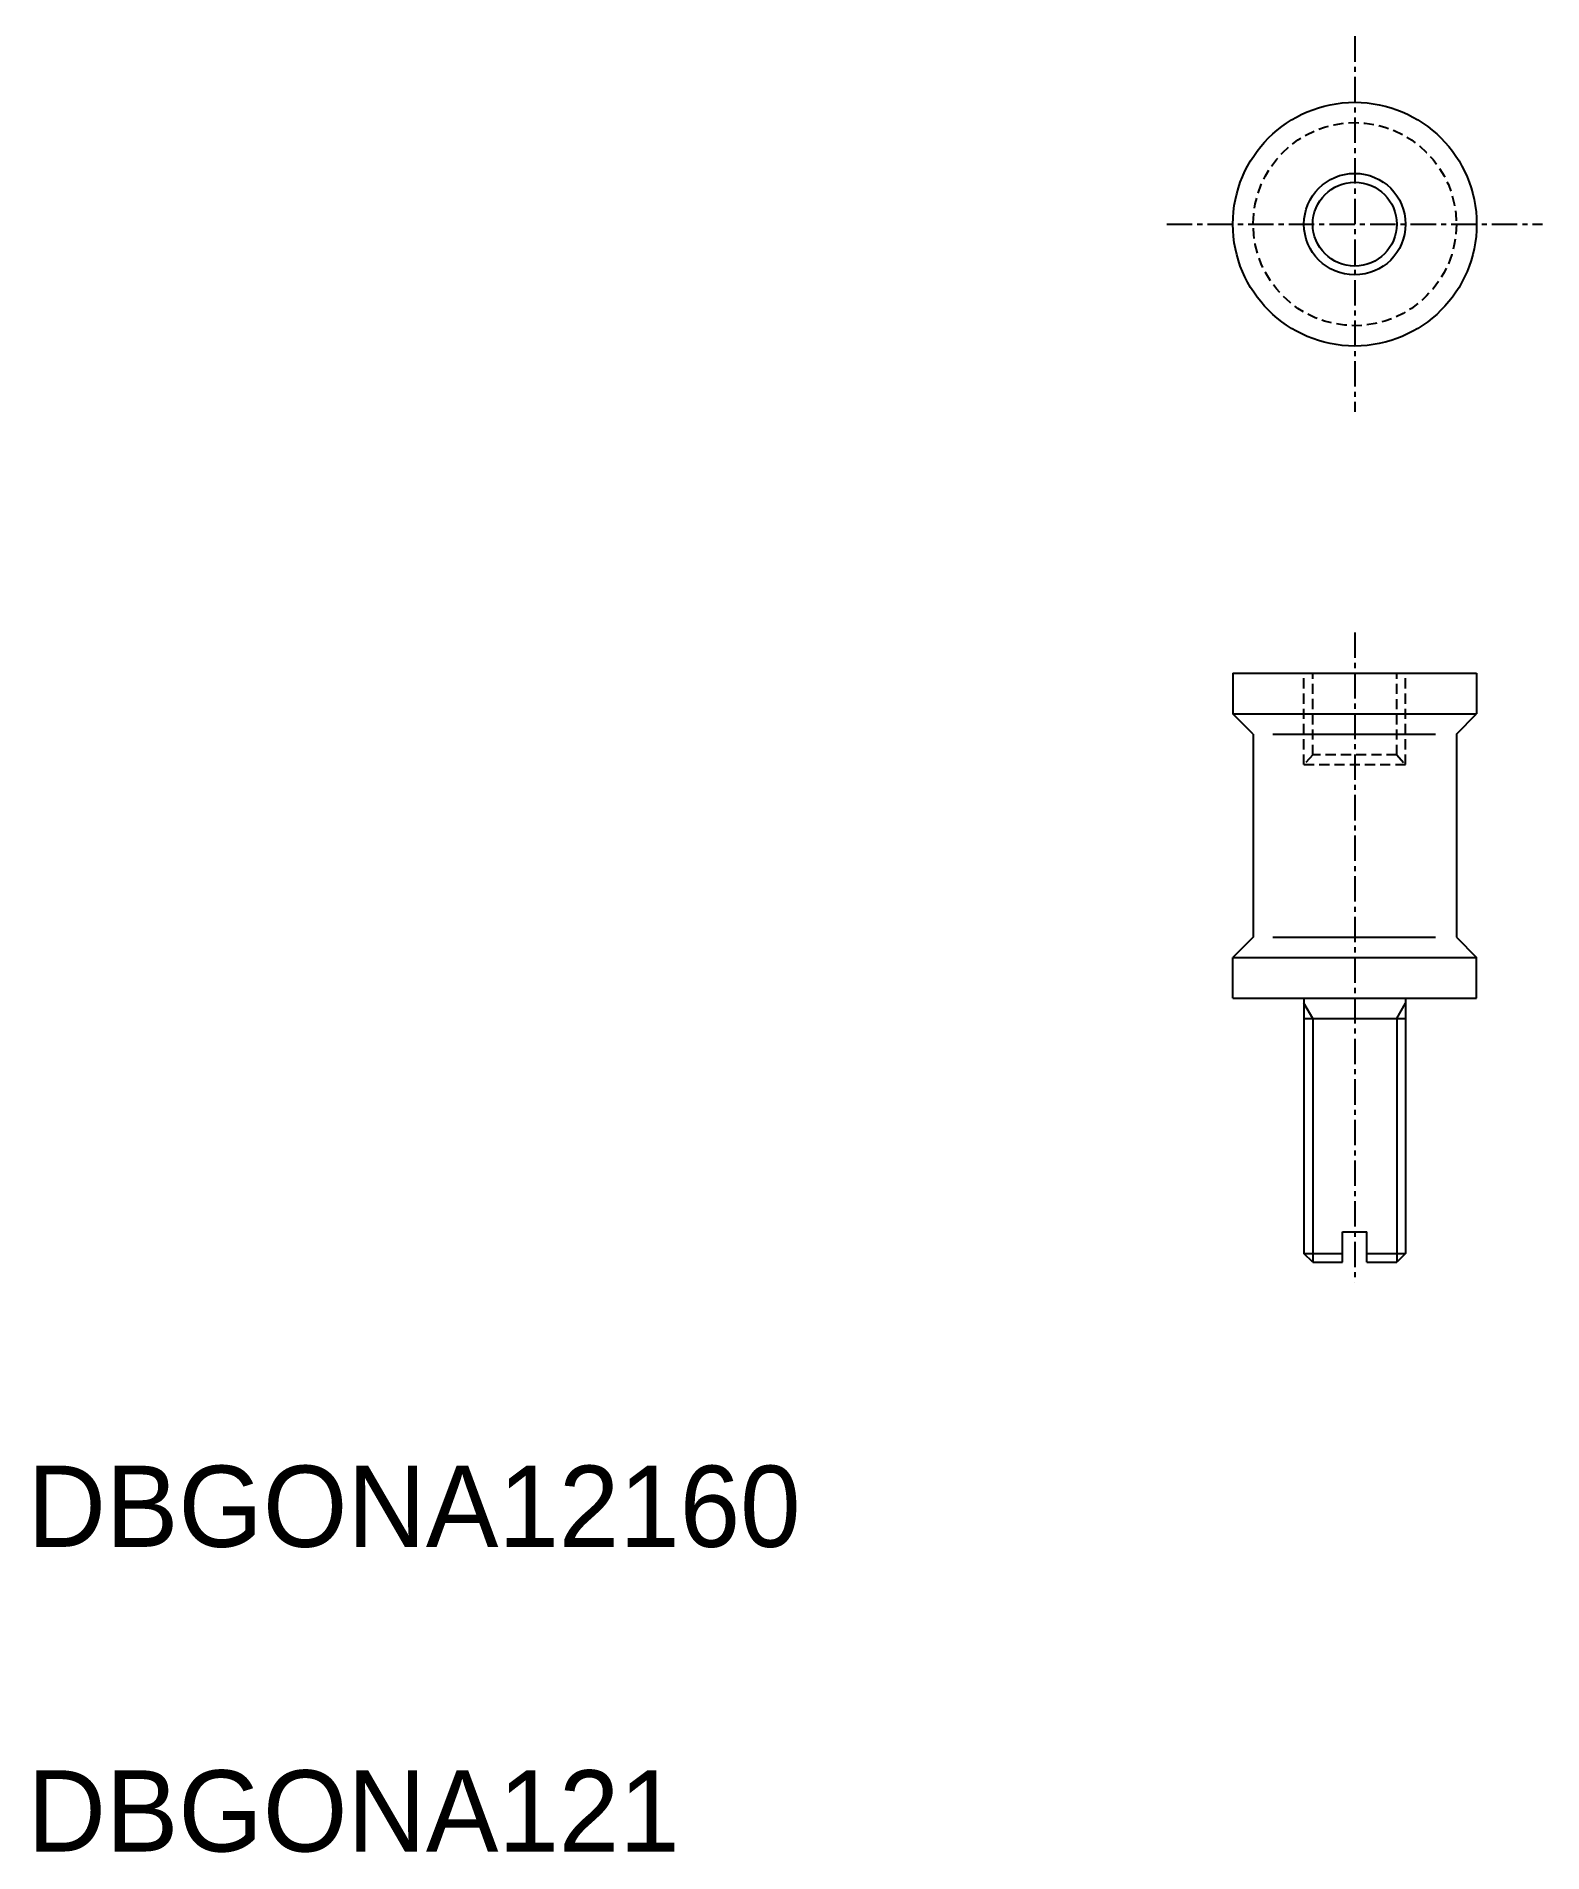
# Model space of a CAD drawing. Extents: x 10.4 to 84.6, y 9.9 to 99.4.
import ezdxf

# ---------------------------------------------------------------- set-up
doc = ezdxf.new("R2010")
doc.units = 0
doc.linetypes.add('CENTER', pattern=[2, 1.25, -0.25, 0.25, -0.25])
doc.linetypes.add('DASHED', pattern=[0.75, 0.5, -0.25])
doc.layers.get('0').update_dxf_attribs({"linetype": 'CONTINUOUS'})
doc.layers.add('CENTER', color=1, linetype='CENTER')

msp = doc.modelspace()

# ---------------------------------------------------------------- linework, layer by layer
at = {"color": 7, "linetype": 'CONTINUOUS'}
for p, q in [((69.333, 68.02), (81.333, 68.02)), ((69.333, 68.02), (69.333, 66.02)), ((81.333, 68.02), (81.333, 66.02)), ((69.333, 66.02), (81.333, 66.02)), ((70.333, 65.02), (69.333, 66.02)), ((80.333, 65.02), (81.333, 66.02)), ((70.333, 65.02), (70.333, 55.02)), ((71.305, 65.02), (79.305, 65.02)), ((80.333, 65.02), (80.333, 55.02)), ((70.333, 55.02), (69.333, 54.02)), ((71.305, 55.02), (79.305, 55.02)), ((80.333, 55.02), (81.333, 54.02)), ((69.333, 54.02), (81.333, 54.02)), ((69.333, 52.02), (69.333, 54.02)), ((81.333, 52.02), (81.333, 54.02)), ((69.333, 52.02), (81.333, 52.02)), ((72.833, 52.02), (72.833, 39.453)), ((77.833, 52.02), (77.833, 39.453)), ((72.833, 51.02), (77.833, 51.02)), ((74.733, 39.02), (74.733, 40.52)), ((74.733, 40.52), (75.933, 40.52)), ((75.933, 39.02), (75.933, 40.52)), ((72.833, 39.453), (74.733, 39.453)), ((73.266, 39.02), (72.833, 39.453)), ((75.933, 39.453), (77.833, 39.453)), ((77.833, 39.453), (77.4, 39.02)), ((73.266, 39.02), (74.733, 39.02)), ((75.933, 39.02), (77.4, 39.02))]:
    msp.add_line(p, q, dxfattribs=at)
at = {"color": 3, "linetype": 'DASHED'}
for p, q in [((72.833, 63.52), (72.833, 68.02)), ((73.266, 64), (73.266, 68.02)), ((77.4, 63.999), (77.4, 68.02)), ((77.833, 63.52), (77.833, 68.02)), ((73.266, 64), (72.833, 63.52)), ((72.833, 63.52), (77.833, 63.52)), ((77.4, 63.999), (73.266, 64)), ((77.4, 63.999), (77.833, 63.52))]:
    msp.add_line(p, q, dxfattribs=at)
at = {"color": 3, "linetype": 'CONTINUOUS'}
for p, q in [((73.266, 51.02), (72.833, 51.77)), ((73.266, 51.02), (73.266, 39.02)), ((77.4, 51.02), (77.833, 51.77)), ((77.4, 51.02), (77.4, 39.02))]:
    msp.add_line(p, q, dxfattribs=at)
at = {"color": 7, "linetype": 'CONTINUOUS'}
for radius in [6, 2.5]:
    msp.add_circle((75.333, 90.131), radius, dxfattribs=at)
at = {"color": 3, "linetype": 'DASHED'}
msp.add_circle((75.333, 90.131), 5, dxfattribs=at)
at = {"color": 3, "linetype": 'CONTINUOUS'}
msp.add_circle((75.333, 90.131), 2.067, dxfattribs=at)
at = {"layer": 'CENTER', "color": 1, "linetype": 'CENTER'}
for p, q in [((75.333, 99.38), (75.333, 80.883)), ((66.084, 90.131), (84.581, 90.131)), ((75.333, 70.023), (75.333, 38.02))]:
    msp.add_line(p, q, dxfattribs=at)

# ---------------------------------------------------------------- texts
at = {"color": 7, "linetype": 'CONTINUOUS'}
for s, p in [('DBGONA12160', (10, 25)), ('DBGONA121', (10, 10))]:
    msp.add_text(s, height=4, dxfattribs=at).set_placement(p)

doc.saveas('drawing.dxf')
